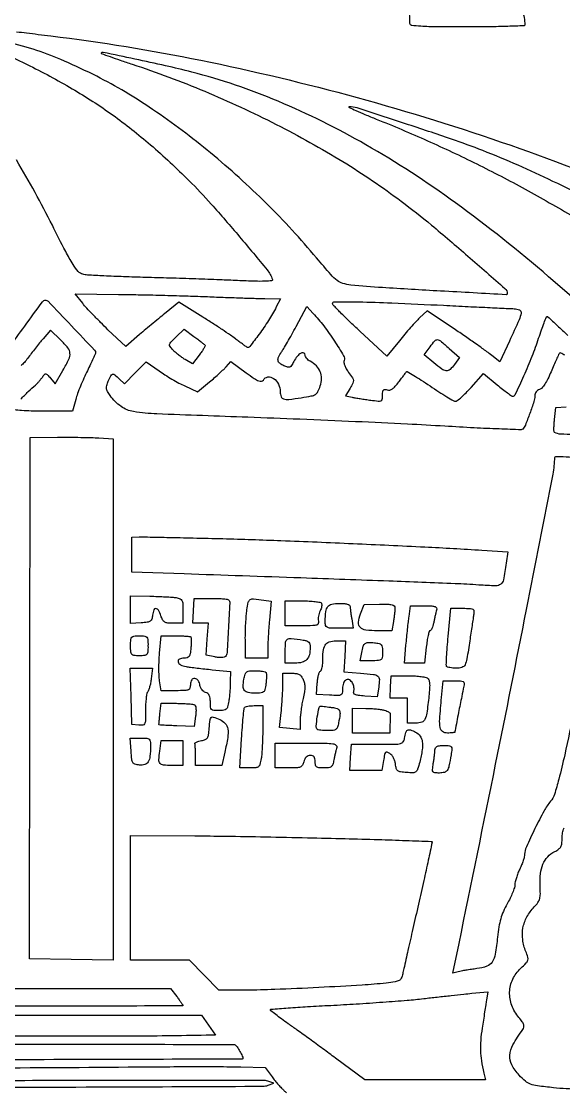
# Model space of a CAD drawing. Header units: millimetres. Extents: x 7 to 202, y 10 to 284.
# Drawn here: x 81.02 to 88.45, y 67.73 to 82.41 of the extents above; entities that cross this region are included whole.
import ezdxf

# ---------------------------------------------------------------- set-up
doc = ezdxf.new("R2010")
doc.units = ezdxf.units.MM
doc.layers.add('CUT', color=1, linetype='Continuous')
doc.layers.add('ENGRAVE', color=7, linetype='Continuous')

msp = doc.modelspace()

# ---------------------------------------------------------------- linework, layer by layer
at = {"layer": 'CUT'}
msp.add_circle((77.5, 76), 20, dxfattribs=at)
at = {"layer": 'ENGRAVE', "extrusion": (0, 0, -1)}
for points in [[(-32.411, 127.361, -0.000002), (-32.398, 124.768, -0.000205)], [(-77.201, 105.963, 0.000018), (-68.269, 105.993, 0.000035), (-59.395, 106.023, 0.092839)], [(-80.95, 82.265, -0.000025), (-81.086, 82.249, -0.000029), (-81.247, 82.229, -0.000024), (-81.418, 82.208, 0.019855), (-83.476, 81.874, 0.016784), (-85.622, 81.362, 0.016792), (-87.727, 80.707, 0.019937), (-89.664, 79.945, 0.011553)], [(-87.884, 82.556, 0.086172), (-87.919, 82.357, 0.403167), (-87.909, 82.346, 0.001098), (-87.688, 82.338, 0.00523), (-87.434, 82.332, 0.003138), (-87.132, 82.33, 0.002036), (-86.709, 82.332, 0.013099), (-86.495, 82.339, 0.017917), (-86.368, 82.352, 0.376003), (-86.345, 82.378, -0.027204), (-86.335, 82.561, -0.005799)], [(-88.592, 78.608), (-88.247, 78.905, -0.020115), (-86.97, 79.917, -0.027441), (-85.739, 80.716, -0.03025), (-84.537, 81.311, -0.037204), (-83.351, 81.711, -0.00661), (-82.993, 81.798, -0.004172), (-82.572, 81.89, -0.000599), (-82.138, 81.981, -0.252823), (-82.109, 81.972, -0.548752), (-82.111, 81.967, -0.000846), (-82.231, 81.923, -0.004333), (-82.37, 81.875, -0.002545), (-82.537, 81.819, 0.019696), (-83.53, 81.448, 0.018637), (-84.51, 80.994, 0.01911), (-85.426, 80.483, 0.024375), (-86.225, 79.94, 0.011799), (-86.639, 79.614, 0.006163), (-87.139, 79.188, 0.001426), (-87.648, 78.742, 0.215302), (-87.68, 78.673, 0.430347), (-87.665, 78.659, 0.000136), (-86.763, 78.708, 0.001881), (-85.966, 78.756, 0.010276), (-85.536, 78.791, 0.042332), (-85.422, 78.813, 0.098837), (-85.345, 78.852, 0.047495), (-85.26, 78.934, 0.004145), (-85.065, 79.163, -0.023536), (-84.376, 79.91, -0.022361), (-83.61, 80.603, -0.023121), (-82.816, 81.199, -0.031678), (-82.048, 81.654, -0.014091), (-81.605, 81.863, -0.024596), (-81.226, 82.009, -0.024489), (-80.833, 82.116, -0.013825)], [(-80.649, 82.024, 0.008571), (-81.093, 81.816, 0.0188), (-81.713, 81.483, 0.022963), (-82.266, 81.125, 0.022752), (-82.787, 80.714, 0.017878), (-83.314, 80.224, 0.01483), (-83.62, 79.9, 0.006492), (-84.007, 79.454, 0.003085), (-84.386, 78.999, 0.090688), (-84.459, 78.868, 0.477652), (-84.448, 78.849, 0.020548), (-84.359, 78.843, 0.016222), (-84.217, 78.843, 0.003824), (-83.98, 78.852, -0.00225), (-83.738, 78.862, -0.000901), (-83.406, 78.874, -0.000891), (-83.049, 78.886, -0.001125), (-82.718, 78.895, 0.002381), (-82.417, 78.905, 0.003354), (-82.148, 78.916, 0.00197), (-81.922, 78.928, 0.045872), (-81.858, 78.938, 0.157081), (-81.796, 78.976, 0.037622), (-81.725, 79.074, 0.019294), (-81.623, 79.251, 0.003032), (-81.44, 79.61, -0.016338), (-80.95, 80.506, -0.026826)], [(-89.328, 79.681, -0.014553), (-88.306, 80.213, -0.019204), (-87.344, 80.634, -0.010668), (-86.913, 80.792, -0.00367), (-86.284, 81.003, -0.001127), (-85.619, 81.219, -0.088519), (-85.51, 81.234, -0.786444), (-85.509, 81.228, -0.003805), (-85.604, 81.184, -0.006209), (-85.728, 81.131, -0.003292), (-85.883, 81.067, 0.009524), (-86.585, 80.77, 0.010157), (-87.261, 80.452, 0.01015), (-87.923, 80.107, 0.009481), (-88.586, 79.728, 0.009205)], [(-68.922, 66.005, 0.000023), (-72.955, 66.007, 0.000044), (-76.966, 66.009, 0.142368)], [(-80.841, 77.917, 0.006168), (-81.061, 78.228, 0.001831), (-81.305, 78.561, 0.238024), (-81.349, 78.583, 0.205118), (-81.381, 78.57, 0.000604), (-81.701, 78.233, 0.000636), (-82.02, 77.896, 0.191435), (-82.034, 77.862, 0.107659), (-82.031, 77.851, 0.001411), (-82, 77.783, 0.003989), (-81.963, 77.705, 0.002599), (-81.92, 77.616, -0.010843), (-81.873, 77.516, -0.008526), (-81.826, 77.406, -0.008636), (-81.786, 77.302, -0.020955), (-81.761, 77.223), (-81.717, 77.061), (-81.311, 77.061, 0.00689), (-81.149, 77.063, 0.013242), (-81.019, 77.07, 0.007448), (-80.917, 77.08, 0.38226)], [(-88.468, 77.828, -0.015182), (-88.413, 77.859, -0.347689), (-88.396, 77.856, -0.065971), (-88.384, 77.837, -0.003309), (-88.353, 77.771, -0.005269), (-88.318, 77.692, -0.003785), (-88.28, 77.603, 0.015887), (-88.236, 77.505, 0.029856), (-88.193, 77.43, 0.035778), (-88.154, 77.378, 0.149896), (-88.121, 77.358, -0.090347), (-88.095, 77.346, -0.079555), (-88.074, 77.326, -0.078017), (-88.061, 77.299, -0.081585), (-88.056, 77.271, 0.077209), (-88.044, 77.192, 0.009835), (-87.989, 77.031, 0.008628), (-87.928, 76.871, 0.101159), (-87.891, 76.815, 0.207947), (-87.869, 76.806, 0.000679), (-87.568, 76.817, 0.003556), (-87.226, 76.832, 0.0022), (-86.824, 76.855, -0.002749), (-86.309, 76.883, -0.001083), (-85.6, 76.917, -0.001072), (-84.833, 76.95, -0.00134), (-84.121, 76.977, 0.001031), (-82.875, 77.024, 0.029422), (-82.555, 77.055, 0.117), (-82.382, 77.126, 0.081701), (-82.232, 77.276, 0.027446), (-82.197, 77.332, 0.094508), (-82.183, 77.373, 0.09972), (-82.186, 77.414, 0.032541), (-82.206, 77.473, 0.019354), (-82.24, 77.548, 0.225789), (-82.265, 77.568, 0.226001), (-82.296, 77.56, 0.01939), (-82.358, 77.506), (-82.431, 77.438), (-82.578, 77.588), (-82.725, 77.738), (-82.904, 77.613, -0.012415), (-82.985, 77.559, -0.007987), (-83.081, 77.501, -0.008027), (-83.177, 77.447, -0.014924), (-83.257, 77.407), (-83.433, 77.325), (-83.597, 77.463, -0.005401), (-83.665, 77.521, -0.005218), (-83.732, 77.581, -0.005165), (-83.79, 77.635, -0.019003), (-83.825, 77.671), (-83.888, 77.741), (-84.097, 77.589, -0.007722), (-84.21, 77.509, -0.049564), (-84.272, 77.476, -0.136107), (-84.31, 77.471, -0.234025), (-84.335, 77.488, 0.237308), (-84.396, 77.53, 0.187481), (-84.475, 77.51, 0.127328), (-84.542, 77.431, 0.113355), (-84.566, 77.326, -0.088262), (-84.578, 77.26, -0.241982), (-84.611, 77.229, -0.095828), (-84.682, 77.223, -0.009112), (-84.855, 77.246, -0.010311), (-84.992, 77.27, -0.091575), (-85.049, 77.292, -0.139957), (-85.083, 77.33, -0.034935), (-85.115, 77.408, -0.076612), (-85.132, 77.51, -0.10101), (-85.114, 77.603, -0.099767), (-85.062, 77.682, -0.073104), (-84.976, 77.745, 0.050948), (-84.95, 77.763, 0.050488), (-84.928, 77.785, 0.055066), (-84.913, 77.809, 0.11398), (-84.908, 77.831, -0.30344), (-84.889, 77.859, -0.231853), (-84.851, 77.856, -0.091054), (-84.798, 77.812, -0.052893), (-84.752, 77.742, 0.023666), (-84.721, 77.687, 0.148523), (-84.696, 77.666, 0.175074), (-84.667, 77.665, 0.035859), (-84.617, 77.683, 0.058111), (-84.559, 77.718, 0.187988), (-84.536, 77.756, 0.157829), (-84.543, 77.804, 0.038186), (-84.584, 77.874, -0.019874), (-84.613, 77.919, -0.003332), (-84.665, 78.007, -0.003644), (-84.724, 78.113, -0.003226), (-84.784, 78.223), (-84.93, 78.497), (-85.017, 78.403, 0.025026), (-85.162, 78.232, 0.017133), (-85.309, 78.023, 0.0096), (-85.435, 77.822, 0.231057), (-85.441, 77.757, -0.1354), (-85.438, 77.728, -0.047987), (-85.45, 77.686, -0.041401), (-85.472, 77.64, -0.030603), (-85.504, 77.592, 0.014507), (-85.556, 77.519, 0.126335), (-85.569, 77.482, 0.140759), (-85.562, 77.445, 0.019483), (-85.524, 77.376), (-85.459, 77.271), (-85.552, 77.253, -0.006749), (-85.598, 77.244, -0.002425), (-85.664, 77.233, -0.002405), (-85.737, 77.222, -0.002849), (-85.806, 77.212, -0.008443), (-85.911, 77.2, -0.127257), (-85.947, 77.205, -0.255253), (-85.964, 77.227, -0.04186), (-85.969, 77.282, 0.027321), (-85.971, 77.329, 0.155968), (-85.981, 77.351, 0.228089), (-86, 77.359, 0.063328), (-86.033, 77.353, -0.129524), (-86.068, 77.351, -0.097845), (-86.104, 77.367, -0.062259), (-86.143, 77.402, -0.021067), (-86.192, 77.462, 0.00018), (-86.23, 77.512, 0.000258), (-86.263, 77.557, 0.000136), (-86.292, 77.595, 0.004042), (-86.299, 77.604, 0.380488), (-86.308, 77.606, 0.001946), (-86.397, 77.552, 0.006968), (-86.5, 77.487, 0.004202), (-86.62, 77.408, -0.005557), (-86.742, 77.327, -0.008135), (-86.851, 77.259, -0.00447), (-86.945, 77.205, -0.131136), (-86.971, 77.198, -0.173217), (-86.994, 77.206, -0.011266), (-87.05, 77.253, -0.015333), (-87.114, 77.315, -0.010775), (-87.183, 77.388), (-87.355, 77.578), (-87.543, 77.422, -0.005462), (-87.616, 77.362, -0.008197), (-87.682, 77.312, -0.004047), (-87.738, 77.271, -0.156556), (-87.753, 77.266, -0.291073), (-87.79, 77.29, -0.003977), (-87.908, 77.547, -0.011281), (-88.022, 77.816, -0.015843), (-88.11, 78.062, 0.005349), (-88.149, 78.176, 0.008695), (-88.184, 78.273, 0.003107), (-88.216, 78.354, 0.31923), (-88.226, 78.36, 0.176045), (-88.238, 78.355, 0.000574), (-88.366, 78.237, 0.003067), (-88.511, 78.101, 0.001905)], [(-81.008, 77.225, 0.012232), (-81.11, 77.33, 0.0157), (-81.21, 77.42, -0.025773), (-81.228, 77.438, -0.010113), (-81.253, 77.464, -0.009979), (-81.277, 77.494, -0.012263), (-81.3, 77.523, 0.019744), (-81.333, 77.565, 0.239057), (-81.351, 77.573, 0.187794), (-81.371, 77.563, 0.011828), (-81.415, 77.514), (-81.481, 77.436), (-81.586, 77.621, -0.018111), (-81.667, 77.775, -0.132663), (-81.682, 77.856, -0.15391), (-81.653, 77.929, -0.02694), (-81.553, 78.038), (-81.414, 78.173), (-81.312, 78.053, -0.005868), (-81.266, 77.997, -0.003061), (-81.209, 77.925, -0.003044), (-81.151, 77.852, -0.004648), (-81.102, 77.787, 0.02262), (-81.057, 77.731, 0.035502), (-81.012, 77.687, 0.039952)], [(-89.281, 76.276, 0.000076), (-89.044, 75.113, 0.000719)], [(-88.763, 76.733, 0.004328), (-88.413, 76.746, 0.124446), (-88.328, 76.771, 0.250953), (-88.321, 76.783, 0.01202), (-88.32, 76.828, 0.017267), (-88.322, 76.883, 0.011332), (-88.328, 76.947), (-88.347, 77.112), (-88.489, 77.122, -0.025855)], [(-88.6, 72.972, 0.001787), (-88.467, 72.349, 0.009652), (-88.386, 72.013, 0.015051), (-88.326, 71.806, 0.095769), (-88.273, 71.711, -0.049672), (-88.184, 71.58, -0.010715), (-88.058, 71.336, -0.007931), (-87.941, 71.085, -0.1017), (-87.918, 70.985, 0.059485), (-87.913, 70.95, 0.016258), (-87.898, 70.898, 0.0162), (-87.876, 70.839, 0.016225), (-87.851, 70.782, -0.018943), (-87.825, 70.724, -0.017537), (-87.804, 70.662, -0.017841), (-87.788, 70.606, -0.05449), (-87.783, 70.567, 0.075302), (-87.777, 70.526, 0.016772), (-87.752, 70.458, 0.017051), (-87.718, 70.381, 0.015728), (-87.678, 70.304, -0.0254), (-87.626, 70.201, -0.03245), (-87.59, 70.101, -0.029423), (-87.564, 69.989, -0.016088), (-87.546, 69.85, 0.015121), (-87.515, 69.614, 0.104928), (-87.473, 69.507, 0.164493), (-87.399, 69.449, 0.052503), (-87.262, 69.416, -0.00405), (-87.187, 69.405, -0.004025), (-87.113, 69.394, -0.003947), (-87.048, 69.383, -0.015678), (-87.008, 69.374), (-86.935, 69.356), (-87.018, 69.761, -0.000868), (-87.52, 72.219, -0.001344), (-87.944, 74.342, -0.000356), (-88.308, 76.199, -0.048256), (-88.33, 76.426, 0.414044), (-88.344, 76.44, 0.010615), (-88.446, 76.438, 0.010285), (-88.609, 76.428, 0.001745)], [(-88.665, 67.762, 0.023672), (-88.313, 67.783, 0.006269), (-88.093, 67.809, 0.05567), (-87.998, 67.832, 0.089111), (-87.929, 67.873, 0.027532), (-87.842, 67.956, 0.063937), (-87.74, 68.098, 0.144584), (-87.713, 68.226, 0.109551), (-87.757, 68.372, 0.028422), (-87.891, 68.58, -0.093258), (-87.907, 68.614, -0.139439), (-87.906, 68.646, -0.082402), (-87.886, 68.685, -0.018008), (-87.84, 68.745, 0.085496), (-87.741, 68.913, 0.099013), (-87.712, 69.096, 0.102116), (-87.755, 69.272, 0.096678), (-87.864, 69.421, -0.013087), (-87.94, 69.494, -0.120297), (-87.963, 69.532, -0.150459), (-87.963, 69.574, -0.024048), (-87.935, 69.651, 0.066406), (-87.891, 69.814, 0.079185), (-87.895, 69.974, 0.078923), (-87.949, 70.125, 0.065425), (-88.05, 70.262, -0.036699), (-88.1, 70.323, -0.087558), (-88.124, 70.376, -0.066331), (-88.133, 70.442, -0.014611), (-88.13, 70.558, 0.042433), (-88.135, 70.72, 0.073982), (-88.169, 70.85, 0.087128), (-88.234, 70.949, 0.084811), (-88.33, 71.022, -0.039612), (-88.384, 71.055, -0.108131), (-88.414, 71.089, -0.097663), (-88.428, 71.134, -0.028736), (-88.432, 71.207, 0.048003), (-88.439, 71.277, 0.043903), (-88.459, 71.347, 0.037516)], [(-80.073, 67.788, -0.000676), (-82.327, 67.795, -0.000055), (-84.329, 67.804, -0.087642), (-84.398, 67.817), (-84.479, 67.847), (-84.396, 67.873, -0.076809), (-84.327, 67.884, -0.000113), (-83.039, 67.884, -0.000928), (-81.594, 67.882, -0.000572), (-79.894, 67.874, 0.000776)], [(-80.462, 68.056, -0.001837), (-82.615, 68.069, 0.00109), (-83.053, 68.072, 0.001211), (-83.474, 68.073, 0.001118), (-83.834, 68.072, 0.00633), (-84.026, 68.069), (-84.359, 68.059), (-84.454, 67.932, -0.010688), (-84.495, 67.879, -0.00912), (-84.541, 67.825, -0.009223), (-84.584, 67.778, -0.025647), (-84.617, 67.746, 0.051954), (-84.65, 67.712, 0.49149)]]:
    msp.add_lwpolyline(points, format="xyb", dxfattribs=at)
for points in [[(-83.539, 78.633, -0.000663), (-83.784, 78.623, -0.000697), (-84.025, 78.615, -0.000667), (-84.233, 78.608, -0.00313), (-84.353, 78.605), (-84.568, 78.601), (-84.511, 78.49, 0.021396), (-84.405, 78.305, 0.017186), (-84.276, 78.116, 0.00853), (-84.148, 77.948, 0.373144), (-84.108, 77.94, 0.022709), (-84.086, 77.954, 0.003723), (-84.046, 77.983, 0.00409), (-83.999, 78.018, 0.003598), (-83.95, 78.055, -0.014842), (-83.883, 78.103, -0.003541), (-83.769, 78.18, -0.003637), (-83.637, 78.267, -0.003589), (-83.503, 78.352), (-83.176, 78.555), (-83.001, 78.415, -0.003846), (-82.92, 78.35, -0.00207), (-82.822, 78.268, -0.002061), (-82.722, 78.184, -0.003238), (-82.637, 78.111), (-82.449, 77.946), (-82.203, 78.179, 0.005926), (-82.102, 78.278, 0.005474), (-82, 78.381, 0.005471), (-81.911, 78.476, 0.018128), (-81.856, 78.541), (-81.754, 78.669), (-82.347, 78.663, 0.002368), (-82.618, 78.659, 0.001379), (-82.942, 78.652, 0.001378), (-83.267, 78.642, 0.00233)], [(-86.807, 78.513, -0.000288), (-87.143, 78.496, -0.000397), (-87.445, 78.482, -0.000248), (-87.698, 78.47, -0.004919), (-87.776, 78.467, 0.109435), (-87.847, 78.449, 0.324957), (-87.869, 78.407, 0.067539), (-87.842, 78.316, 0.003177), (-87.709, 78.023), (-87.577, 77.736), (-87.466, 77.826, -0.014054), (-87.4, 77.876, -0.002465), (-87.274, 77.967, -0.002672), (-87.124, 78.071, -0.002397), (-86.968, 78.178), (-86.581, 78.439), (-86.477, 78.34, -0.01571), (-86.426, 78.288, -0.005153), (-86.353, 78.208, -0.005127), (-86.274, 78.117, -0.005776), (-86.2, 78.028), (-86.027, 77.815), (-85.656, 78.16, 0.004109), (-85.513, 78.295, 0.006441), (-85.393, 78.413, 0.002239), (-85.292, 78.516, 0.195133), (-85.284, 78.536, 0.414769), (-85.311, 78.562, 0.003264), (-85.64, 78.56, 0.006957), (-86.096, 78.546, 0.001951)], [(-83.381, 78.086, 0.001946), (-83.434, 78.047, 0.002639), (-83.48, 78.011, 0.001763), (-83.519, 77.98, 0.029378), (-83.532, 77.97, 0.309761), (-83.534, 77.957, 0.020217), (-83.517, 77.922, 0.023714), (-83.491, 77.879, 0.01494), (-83.456, 77.831), (-83.364, 77.71), (-83.261, 77.77, 0.018743), (-83.217, 77.798, 0.012957), (-83.17, 77.834, 0.013085), (-83.125, 77.87, 0.025994), (-83.093, 77.901, 0.033207), (-83.054, 77.948, 0.220684), (-83.049, 77.976, 0.130452), (-83.066, 78.008, 0.009285), (-83.137, 78.079), (-83.249, 78.186)], [(-86.882, 77.923), (-87.025, 77.796), (-86.956, 77.702, 0.049246), (-86.894, 77.634, 0.205552), (-86.843, 77.616, 0.139476), (-86.781, 77.638, 0.019207), (-86.673, 77.722), (-86.539, 77.836), (-86.62, 77.944, 0.019419), (-86.686, 78.027, 0.238556), (-86.722, 78.042, 0.155007), (-86.764, 78.024, 0.007281)], [(-82.077, 76.694), (-82.273, 76.681), (-82.273, 73.106), (-82.273, 69.531), (-81.7, 69.541), (-81.127, 69.55), (-81.132, 73.126), (-81.138, 76.701), (-81.509, 76.704, 0.003338), (-81.665, 76.704, 0.002934), (-81.829, 76.702, 0.002949), (-81.976, 76.699, 0.00886)], [(-83.779, 75.313, 0.002815), (-84.576, 75.287, 0.001489), (-85.565, 75.246, 0.001489), (-86.549, 75.2, 0.002928), (-87.332, 75.156), (-87.686, 75.134), (-87.663, 74.977, 0.009277), (-87.626, 74.748, 0.180594), (-87.59, 74.688, 0.178824), (-87.523, 74.666, 0.00906), (-87.29, 74.677, -0.00713), (-86.963, 74.695, -0.000514), (-86.056, 74.73, -0.000615), (-84.85, 74.774, -0.000268), (-83.249, 74.829), (-82.53, 74.854), (-82.53, 75.093), (-82.53, 75.333), (-82.633, 75.337, 0.01443), (-82.706, 75.337, 0.000437), (-83.012, 75.331, 0.000865), (-83.372, 75.323, 0.000597)], [(-83.137, 74.504, 0.052242), (-83.191, 74.49, 0.186334), (-83.217, 74.467, 0.10709), (-83.229, 74.424, 0.012014), (-83.231, 74.321), (-83.231, 74.152), (-83.098, 74.152, 0.02433), (-83.022, 74.156, 0.112406), (-82.981, 74.17, 0.133412), (-82.953, 74.199, 0.039973), (-82.929, 74.255, -0.04061), (-82.895, 74.331, -0.254851), (-82.86, 74.354, -0.339935), (-82.831, 74.335, -0.055149), (-82.815, 74.263, 0.051861), (-82.803, 74.211, 0.16625), (-82.782, 74.183, 0.112209), (-82.742, 74.168, 0.017705), (-82.658, 74.159), (-82.513, 74.148), (-82.513, 74.338), (-82.513, 74.529), (-82.778, 74.524, 0.004208), (-82.886, 74.521, 0.004432), (-82.993, 74.516, 0.004246), (-83.085, 74.51, 0.019869)], [(-83.855, 74.475, 0.21042), (-83.873, 74.43, 0.002268), (-83.856, 74.088, 0.002629), (-83.836, 73.75, 0.170754), (-83.813, 73.697, 0.167121), (-83.796, 73.687, 0.032566), (-83.76, 73.683, 0.031338), (-83.716, 73.684, 0.024527), (-83.668, 73.691), (-83.548, 73.713), (-83.565, 73.933), (-83.583, 74.152), (-83.475, 74.152), (-83.366, 74.152), (-83.376, 74.323), (-83.385, 74.494), (-83.611, 74.494, 0.007878), (-83.698, 74.493, 0.01157), (-83.775, 74.489, 0.007049), (-83.839, 74.483, 0.171674)], [(-84.34, 74.469), (-84.439, 74.455), (-84.417, 74.196, -0.003728), (-84.408, 74.087, -0.003359), (-84.401, 73.974, -0.003366), (-84.396, 73.873, -0.01063), (-84.395, 73.805), (-84.395, 73.673), (-84.241, 73.673), (-84.087, 73.673), (-84.087, 73.925, 0.007364), (-84.088, 74.033, 0.005873), (-84.093, 74.15, 0.005941), (-84.1, 74.257, 0.014879), (-84.109, 74.336, 0.020897), (-84.128, 74.442, 0.209553), (-84.154, 74.477, 0.158604), (-84.201, 74.487, 0.010828)], [(-85.13, 74.427, 0.134746), (-85.135, 74.409, 0.04686), (-85.133, 74.382, 0.04244), (-85.125, 74.351, 0.038082), (-85.112, 74.321, -0.047552), (-85.098, 74.288, -0.035893), (-85.089, 74.25, -0.036748), (-85.086, 74.213, -0.066767), (-85.09, 74.183, 0.153744), (-85.088, 74.148, 0.236396), (-85.067, 74.128, 0.066208), (-85.012, 74.12, 0.005848), (-84.871, 74.118), (-84.634, 74.118), (-84.634, 74.289), (-84.634, 74.46), (-84.872, 74.46, 0.013161), (-84.964, 74.458, 0.019106), (-85.046, 74.45, 0.015047), (-85.111, 74.44, 0.210004)], [(-85.524, 74.383, -0.024483), (-85.526, 74.359, -0.004697), (-85.531, 74.315, -0.004994), (-85.538, 74.264, -0.004582), (-85.546, 74.212), (-85.567, 74.084), (-85.374, 74.084, 0.007852), (-85.251, 74.086, 0.106364), (-85.208, 74.097, 0.230727), (-85.188, 74.122, 0.053416), (-85.182, 74.178, 0.026864), (-85.19, 74.312, 0.137241), (-85.218, 74.381, 0.177834), (-85.273, 74.415, 0.052265), (-85.374, 74.426, 0.019972), (-85.439, 74.423, 0.049354), (-85.485, 74.415, 0.078566), (-85.514, 74.402, 0.247697)], [(-86.139, 74.362, 0.02176), (-86.138, 74.332, 0.005743), (-86.133, 74.285, 0.005818), (-86.126, 74.231, 0.005946), (-86.118, 74.178), (-86.097, 74.05), (-85.9, 74.05, 0.030895), (-85.74, 74.06, 0.165695), (-85.662, 74.097, 0.23017), (-85.638, 74.166, 0.0625), (-85.666, 74.281), (-85.715, 74.409), (-85.927, 74.413, 0.008977), (-86.041, 74.414, 0.055646), (-86.099, 74.406, 0.142276), (-86.128, 74.39, 0.196133)], [(-86.709, 74.332, -0.009113), (-86.701, 74.301, -0.003134), (-86.691, 74.257, -0.003113), (-86.68, 74.208, -0.003601), (-86.67, 74.161, 0.022337), (-86.659, 74.118, 0.033462), (-86.646, 74.082, 0.035536), (-86.632, 74.056, 0.257198), (-86.62, 74.05, -0.334724), (-86.608, 74.041, -0.012993), (-86.594, 73.984, -0.018565), (-86.58, 73.912, -0.011471), (-86.569, 73.827), (-86.545, 73.605), (-86.406, 73.605), (-86.268, 73.605), (-86.29, 73.853, 0.002298), (-86.301, 73.959, 0.001909), (-86.312, 74.071, 0.001927), (-86.324, 74.174, 0.005214), (-86.333, 74.246), (-86.353, 74.392), (-86.54, 74.392, 0.008793), (-86.645, 74.39, 0.076133), (-86.69, 74.381, 0.232191), (-86.709, 74.363, 0.149484)], [(-87.218, 74.263, -0.002183), (-87.21, 74.211, -0.000479), (-87.196, 74.122, -0.000499), (-87.18, 74.018, -0.000479), (-87.165, 73.913, 0.004546), (-87.126, 73.664, 0.074311), (-87.1, 73.583, 0.20802), (-87.058, 73.548, 0.072485), (-86.978, 73.536, 0.020693), (-86.933, 73.538, 0.027993), (-86.892, 73.544, 0.027604), (-86.86, 73.552, 0.188552), (-86.848, 73.562, 0.141115), (-86.843, 73.582, 0.00264), (-86.848, 73.693, 0.006239), (-86.856, 73.823, 0.004106), (-86.869, 73.973), (-86.904, 74.358), (-87.069, 74.358, 0.008932), (-87.174, 74.356, 0.132592), (-87.209, 74.345, 0.257372), (-87.222, 74.32, 0.040226)], [(-82.752, 73.844, 0.01583), (-82.75, 73.758, 0.165362), (-82.736, 73.726, 0.192545), (-82.707, 73.711, 0.022778), (-82.633, 73.707, 0.022778), (-82.558, 73.711, 0.192545), (-82.529, 73.726, 0.165362), (-82.516, 73.758, 0.01583), (-82.513, 73.844, 0.01583), (-82.516, 73.931, 0.165362), (-82.529, 73.963, 0.192545), (-82.558, 73.978, 0.022778), (-82.633, 73.981, 0.022778), (-82.707, 73.978, 0.192545), (-82.736, 73.963, 0.165362), (-82.75, 73.931, 0.01583)], [(-83.338, 73.966, 0.1831), (-83.343, 73.954, 0.011832), (-83.345, 73.914, 0.016017), (-83.344, 73.866, 0.011178), (-83.34, 73.812, 0.018323), (-83.33, 73.735, 0.108725), (-83.315, 73.698, 0.17623), (-83.289, 73.679, 0.067975), (-83.245, 73.673, -0.106225), (-83.182, 73.66, -0.364393), (-83.165, 73.624, -0.219697), (-83.198, 73.584, -0.070778), (-83.274, 73.559, -0.010786), (-83.333, 73.55, -0.003025), (-83.426, 73.538, -0.003049), (-83.53, 73.527, -0.003206), (-83.633, 73.516), (-83.882, 73.493), (-83.881, 73.352, 0.011886), (-83.879, 73.289, 0.007442), (-83.875, 73.215, 0.007468), (-83.868, 73.142, 0.013491), (-83.86, 73.083, 0.022189), (-83.844, 73.008, 0.14187), (-83.824, 72.974, 0.159715), (-83.791, 72.959, 0.030263), (-83.723, 72.955, 0.023819), (-83.654, 72.958, 0.17481), (-83.625, 72.972, 0.174), (-83.611, 73.001, 0.023553), (-83.608, 73.07, -0.030454), (-83.604, 73.126, -0.084281), (-83.593, 73.164, -0.117844), (-83.573, 73.189, -0.09723), (-83.542, 73.203, 0.09785), (-83.516, 73.216, 0.064505), (-83.493, 73.239, 0.061589), (-83.475, 73.269, 0.070114), (-83.465, 73.301, -0.112147), (-83.44, 73.367, -0.220021), (-83.393, 73.395, -0.287298), (-83.351, 73.375, -0.143059), (-83.334, 73.316, 0.066288), (-83.327, 73.265, 0.227038), (-83.306, 73.241, 0.096026), (-83.26, 73.23, 0.007522), (-83.133, 73.228), (-82.932, 73.228), (-82.91, 73.365, 0.029374), (-82.904, 73.433, 0.010635), (-82.902, 73.531, 0.010504), (-82.904, 73.639, 0.012306), (-82.911, 73.741), (-82.933, 73.981), (-83.128, 73.981, 0.007342), (-83.204, 73.98, 0.010875), (-83.27, 73.977, 0.006293), (-83.325, 73.972, 0.173551)], [(-84.882, 73.922, 0.042369), (-84.929, 73.911, 0.124373), (-84.957, 73.894, 0.135506), (-84.972, 73.866, 0.054399), (-84.976, 73.823, 0.057913), (-84.965, 73.722, 0.132566), (-84.929, 73.655, 0.138416), (-84.865, 73.617, 0.065605), (-84.77, 73.605), (-84.634, 73.605), (-84.634, 73.776, 0.022554), (-84.64, 73.894, 0.241255), (-84.664, 73.933, 0.16299), (-84.717, 73.944, 0.009435)], [(-85.45, 73.699), (-85.438, 73.485), (-85.667, 73.468, 0.0094), (-85.845, 73.451, 0.137065), (-85.903, 73.428, 0.238251), (-85.925, 73.382, 0.034073), (-85.916, 73.276), (-85.894, 73.143), (-85.724, 73.155, 0.012317), (-85.638, 73.163, 0.06803), (-85.593, 73.175, 0.183101), (-85.574, 73.193, 0.208309), (-85.573, 73.217, -0.08223), (-85.578, 73.241, -0.042636), (-85.576, 73.272, -0.040889), (-85.569, 73.304, -0.048969), (-85.558, 73.332, -0.139476), (-85.517, 73.375, -0.263037), (-85.471, 73.375, -0.184598), (-85.434, 73.332, -0.084413), (-85.421, 73.257, 0.038768), (-85.417, 73.195, 0.241601), (-85.398, 73.171, 0.12397), (-85.359, 73.162, 0.007971), (-85.242, 73.167), (-85.063, 73.177), (-85.074, 73.331, 0.018391), (-85.081, 73.391, 0.026364), (-85.091, 73.443, 0.024762), (-85.103, 73.484, 0.221524), (-85.116, 73.496, -0.190685), (-85.128, 73.507, -0.045747), (-85.138, 73.533, -0.040548), (-85.145, 73.566, -0.030628), (-85.148, 73.603, 0.022218), (-85.155, 73.766, 0.109048), (-85.182, 73.853, 0.178887), (-85.236, 73.897, 0.085055), (-85.326, 73.913), (-85.462, 73.913)], [(-85.858, 73.886, 0.029182), (-85.922, 73.875, 0.161503), (-85.951, 73.858, 0.153466), (-85.965, 73.825, 0.025602), (-85.969, 73.757, 0.025097), (-85.965, 73.683, 0.206755), (-85.949, 73.654, 0.152724), (-85.914, 73.641, 0.012173), (-85.816, 73.639), (-85.663, 73.639), (-85.683, 73.75, 0.023763), (-85.704, 73.839, 0.158964), (-85.729, 73.876, 0.165744), (-85.771, 73.89, 0.026402)], [(-82.796, 73.391, 0.016), (-82.787, 73.333, 0.018884), (-82.774, 73.279, 0.01805), (-82.761, 73.234, 0.10223), (-82.748, 73.213, -0.142904), (-82.736, 73.189, -0.014236), (-82.727, 73.126, -0.017002), (-82.72, 73.048, -0.012712), (-82.718, 72.963, 0.005587), (-82.717, 72.818, 0.101416), (-82.706, 72.774, 0.265948), (-82.681, 72.755, 0.054805), (-82.624, 72.756), (-82.53, 72.766), (-82.519, 73.151), (-82.508, 73.536), (-82.661, 73.536), (-82.814, 73.536)], [(-84.371, 73.476, 0.117017), (-84.376, 73.46, 0.013836), (-84.376, 73.421, 0.015936), (-84.374, 73.374, 0.012437), (-84.369, 73.322, 0.021752), (-84.356, 73.244, 0.161923), (-84.337, 73.212, 0.159613), (-84.302, 73.198, 0.020975), (-84.222, 73.194, 0.041183), (-84.124, 73.202, 0.183468), (-84.075, 73.231, 0.179313), (-84.057, 73.285, 0.039044), (-84.068, 73.385, 0.028101), (-84.085, 73.454, 0.1576), (-84.107, 73.485, 0.141641), (-84.143, 73.499, 0.021229), (-84.223, 73.502, 0.017945), (-84.275, 73.5, 0.025083), (-84.322, 73.495, 0.023282), (-84.358, 73.486, 0.201541)], [(-84.88, 73.382, 0.055965), (-84.897, 73.331, 0.051728), (-84.902, 73.277, 0.039632), (-84.897, 73.211, 0.016396), (-84.88, 73.123, -0.01348), (-84.864, 73.047, -0.010098), (-84.851, 72.963, -0.010226), (-84.842, 72.884, -0.022915), (-84.84, 72.823), (-84.84, 72.696), (-84.698, 72.71), (-84.557, 72.723), (-84.579, 72.929, -0.006852), (-84.587, 73.021, -0.004724), (-84.594, 73.124, -0.004763), (-84.599, 73.224, -0.009698), (-84.6, 73.302), (-84.6, 73.468), (-84.721, 73.468, 0.032442), (-84.783, 73.464, 0.091426), (-84.825, 73.45, 0.107342), (-84.855, 73.425, 0.055338)], [(-86.581, 73.403, 0.155584), (-86.603, 73.376, 0.073629), (-86.614, 73.333, 0.040994), (-86.614, 73.265, 0.010274), (-86.605, 73.155, 0.006174), (-86.576, 72.92, 0.07794), (-86.55, 72.835, 0.20251), (-86.507, 72.797, 0.0816), (-86.427, 72.784), (-86.311, 72.784), (-86.311, 72.955), (-86.311, 73.126), (-86.192, 73.126), (-86.073, 73.126), (-86.08, 73.28), (-86.086, 73.434), (-86.31, 73.433, 0.012339), (-86.399, 73.431, 0.015231), (-86.482, 73.424, 0.013642), (-86.55, 73.414, 0.099659)], [(-87.083, 73.288, -0.0036), (-87.055, 73.15, -0.000919), (-87.011, 72.927, -0.000146), (-86.963, 72.68, -0.047772), (-86.961, 72.66, 0.359163), (-86.957, 72.655, 0.015318), (-86.931, 72.651, 0.020269), (-86.898, 72.648, 0.012302), (-86.858, 72.647, 0.156128), (-86.792, 72.668, 0.199578), (-86.759, 72.722, 0.0592), (-86.753, 72.839, 0.005241), (-86.778, 73.134), (-86.8, 73.365), (-86.95, 73.365, 0.011096), (-87.039, 73.363, 0.120418), (-87.073, 73.353, 0.256711), (-87.087, 73.331, 0.062962)], [(-83.388, 73.037, 0.220206), (-83.401, 73.022, 0.050416), (-83.409, 72.987, 0.039647), (-83.41, 72.939, 0.021198), (-83.405, 72.879), (-83.385, 72.737), (-83.146, 72.746, 0.002256), (-83.054, 72.75, 0.003681), (-82.976, 72.754, 0.000635), (-82.907, 72.758, 0.256567), (-82.903, 72.761, 0.145544), (-82.902, 72.765, 0.001047), (-82.906, 72.807, 0.003871), (-82.91, 72.856, 0.002456), (-82.915, 72.912), (-82.931, 73.057), (-83.141, 73.055, 0.006438), (-83.224, 73.052, 0.008402), (-83.3, 73.048, 0.006492), (-83.363, 73.043, 0.074094)], [(-84.326, 72.724, 0.006231), (-84.324, 72.6, 0.006061), (-84.319, 72.475, 0.005994), (-84.313, 72.365, 0.022356), (-84.304, 72.296, 0.02267), (-84.288, 72.218, 0.159665), (-84.267, 72.186, 0.151949), (-84.231, 72.171, 0.019958), (-84.147, 72.168), (-84.01, 72.168), (-84.035, 72.57, 0.003214), (-84.046, 72.726, 0.004862), (-84.057, 72.861, 0.001995), (-84.069, 72.977, 0.110698), (-84.075, 72.997, 0.184726), (-84.088, 73.007, 0.026713), (-84.121, 73.016, 0.027308), (-84.162, 73.021, 0.020274), (-84.209, 73.023), (-84.326, 73.023)], [(-85.276, 72.998, 0.049949), (-85.347, 72.982, 0.214286), (-85.378, 72.954, 0.134696), (-85.385, 72.902, 0.016291), (-85.366, 72.788, 0.034764), (-85.349, 72.727, 0.153596), (-85.327, 72.698, 0.133257), (-85.291, 72.684, 0.023723), (-85.217, 72.681, 0.010766), (-85.168, 72.682, 0.015092), (-85.123, 72.685, 0.01133), (-85.087, 72.69, 0.160521), (-85.076, 72.696, 0.220047), (-85.059, 72.741, 0.017894), (-85.074, 72.871, 0.015994), (-85.098, 72.999, 0.3915), (-85.125, 73.018, -0.002271), (-85.147, 73.015, -0.000477), (-85.186, 73.01, -0.0005), (-85.23, 73.004, -0.000474)], [(-85.996, 72.96, 0.028956), (-86.027, 72.949, 0.041618), (-86.052, 72.937, 0.048431), (-86.069, 72.923, 0.228626), (-86.073, 72.912, -0.014598), (-86.073, 72.896, -0.001564), (-86.072, 72.859, -0.001924), (-86.072, 72.814, -0.001547), (-86.071, 72.766), (-86.071, 72.647), (-85.815, 72.647), (-85.558, 72.647), (-85.558, 72.818), (-85.558, 72.989), (-85.738, 72.985, 0.010212), (-85.812, 72.983, 0.009766), (-85.888, 72.977, 0.009748), (-85.954, 72.969, 0.034175)], [(-83.736, 72.834, 0.113081), (-83.81, 72.78, 0.143461), (-83.846, 72.704, 0.078417), (-83.845, 72.585, 0.016909), (-83.805, 72.383), (-83.763, 72.202), (-83.583, 72.202), (-83.402, 72.202), (-83.402, 72.339, -0.004451), (-83.402, 72.393, -0.005718), (-83.401, 72.443, -0.004453), (-83.398, 72.485, -0.048479), (-83.396, 72.501, 0.299948), (-83.4, 72.512, 0.052494), (-83.419, 72.524, 0.041977), (-83.449, 72.536, 0.025732), (-83.485, 72.544, -0.051639), (-83.538, 72.559, -0.155063), (-83.567, 72.583, -0.106873), (-83.582, 72.625, -0.018114), (-83.592, 72.71, 0.008105), (-83.603, 72.832, 0.191129), (-83.618, 72.862, 0.267035), (-83.648, 72.867, 0.015889)], [(-86.422, 72.66, 0.117019), (-86.484, 72.606, 0.121497), (-86.514, 72.53, 0.074152), (-86.513, 72.419, 0.021167), (-86.478, 72.25, 0.014399), (-86.45, 72.151, 0.149249), (-86.426, 72.116, 0.168643), (-86.388, 72.103, 0.019651), (-86.298, 72.106, 0.018437), (-86.215, 72.115, 0.125875), (-86.177, 72.131, 0.16819), (-86.157, 72.161, 0.03979), (-86.147, 72.22, -0.052349), (-86.138, 72.263, -0.044472), (-86.12, 72.306, -0.046534), (-86.096, 72.342, -0.085696), (-86.07, 72.366, -0.053584), (-86.032, 72.384, -0.300708), (-86.011, 72.379, -0.13707), (-85.997, 72.352, -0.01076), (-85.982, 72.27), (-85.96, 72.133), (-85.74, 72.133), (-85.52, 72.133), (-85.531, 72.313), (-85.541, 72.493), (-85.9, 72.493, -0.003177), (-86.138, 72.494, -0.053567), (-86.215, 72.504, -0.189042), (-86.252, 72.529, -0.116421), (-86.271, 72.578, 0.037169), (-86.287, 72.654, 0.200746), (-86.313, 72.686, 0.208629), (-86.353, 72.69, 0.040302)], [(-82.786, 72.467, 0.022661), (-82.779, 72.328, 0.107754), (-82.755, 72.253, 0.188295), (-82.71, 72.216, 0.100126), (-82.637, 72.209, 0.041589), (-82.573, 72.22, 0.19111), (-82.543, 72.242, 0.113447), (-82.529, 72.286, 0.010703), (-82.52, 72.399), (-82.509, 72.578), (-82.648, 72.578, 0.015191), (-82.734, 72.576, 0.155449), (-82.767, 72.563, 0.199329), (-82.783, 72.535, 0.027601)], [(-83.231, 72.373), (-83.231, 72.202), (-83.079, 72.202, 0.023822), (-82.964, 72.207, 0.19691), (-82.919, 72.231, 0.188423), (-82.902, 72.281, 0.021556), (-82.913, 72.4), (-82.932, 72.544), (-83.082, 72.544), (-83.231, 72.544)], [(-85.341, 72.45, -0.009113), (-85.333, 72.419, -0.003134), (-85.322, 72.375, -0.003113), (-85.311, 72.326, -0.003601), (-85.301, 72.279, 0.031329), (-85.285, 72.216, 0.144397), (-85.263, 72.186, 0.140271), (-85.229, 72.172, 0.028967), (-85.162, 72.168, 0.022531), (-85.097, 72.171, 0.136092), (-85.065, 72.182, 0.186857), (-85.05, 72.207, 0.050227), (-85.045, 72.253, -0.044938), (-85.041, 72.294, -0.123229), (-85.03, 72.319, -0.14899), (-85.009, 72.334, -0.077433), (-84.977, 72.339, -0.093626), (-84.947, 72.333, -0.098003), (-84.921, 72.317, -0.085775), (-84.901, 72.29, -0.054667), (-84.888, 72.253, 0.069191), (-84.869, 72.206, 0.165205), (-84.841, 72.181, 0.087369), (-84.791, 72.17, 0.01127), (-84.682, 72.168), (-84.497, 72.168), (-84.497, 72.339), (-84.497, 72.51), (-84.927, 72.51, 0.0029), (-85.186, 72.508, 0.033094), (-85.287, 72.5, 0.131904), (-85.33, 72.482, 0.302974)], [(-86.908, 72.347, 0.009155), (-86.88, 72.195, 0.092047), (-86.855, 72.135, 0.188504), (-86.818, 72.108, 0.063743), (-86.749, 72.099, 0.024559), (-86.684, 72.102, 0.227576), (-86.661, 72.117, 0.17358), (-86.654, 72.146, 0.013465), (-86.665, 72.228, -0.006371), (-86.674, 72.281, -0.006031), (-86.68, 72.336, -0.006003), (-86.685, 72.384, -0.020978), (-86.687, 72.416, 0.120224), (-86.694, 72.444, 0.158461), (-86.713, 72.463, 0.091341), (-86.749, 72.473, 0.02324), (-86.809, 72.476, 0.016797), (-86.887, 72.473, 0.213987), (-86.912, 72.46, 0.195532), (-86.92, 72.431, 0.013782)], [(-85.456, 71.199, 0.000655), (-85.909, 71.187, 0.001079), (-86.292, 71.174, 0.000074), (-86.637, 71.162, 0.173186), (-86.646, 71.159, 0.271664), (-86.649, 71.15, 0.000186), (-86.596, 70.903, 0.002012), (-86.535, 70.626, 0.001219), (-86.461, 70.299, -0.000136), (-86.385, 69.965, -0.000191), (-86.317, 69.667, -0.000111), (-86.261, 69.416, -0.002604), (-86.245, 69.345, 0.054807), (-86.225, 69.285, 0.159065), (-86.196, 69.254, 0.088526), (-86.143, 69.236, 0.010329), (-86.019, 69.219, 0.013372), (-85.688, 69.19, 0.002621), (-85.093, 69.157, 0.002837), (-84.491, 69.13, 0.009703), (-84.099, 69.122), (-83.725, 69.122), (-83.522, 69.328), (-83.319, 69.533), (-82.916, 69.533), (-82.513, 69.533), (-82.513, 70.388), (-82.513, 71.244), (-83.394, 71.238, 0.001998), (-83.815, 71.233, 0.000921), (-84.363, 71.224, 0.000912), (-84.939, 71.212, 0.001266)], [(-83.146, 69.034, 0.004652), (-83.179, 68.99, 0.007038), (-83.206, 68.951, 0.003168), (-83.229, 68.918, 0.149134), (-83.231, 68.91, 0.413655), (-83.227, 68.905, 0.000004), (-81.548, 68.902, 0.000316), (-79.698, 68.9, 0.00019), (-77.5, 68.899, 0.000245), (-75.302, 68.901, 0.000409), (-73.452, 68.904, 0.000007), (-71.775, 68.909, 0.413396), (-71.769, 68.915, 0.130676), (-71.771, 68.925, 0.005222), (-71.79, 68.957, 0.008887), (-71.813, 68.994, 0.00614), (-71.841, 69.036), (-71.914, 69.142), (-77.487, 69.144), (-83.06, 69.146)], [(-87.393, 68.982, 0.000539), (-87.384, 68.92, 0.000146), (-87.369, 68.822, 0.000148), (-87.352, 68.711, 0.000154), (-87.335, 68.602, -0.017065), (-87.315, 68.432, -0.030707), (-87.311, 68.292, -0.030642), (-87.325, 68.153, -0.016912), (-87.358, 67.985), (-87.38, 67.891), (-86.553, 67.891), (-85.725, 67.891), (-85.323, 68.19, -0.001441), (-85.151, 68.317, -0.001192), (-84.967, 68.452, -0.001203), (-84.797, 68.574, -0.003228), (-84.676, 68.66, 0.004807), (-84.582, 68.727, 0.007518), (-84.503, 68.787, 0.002875), (-84.437, 68.839, 0.20894), (-84.43, 68.851, 0.413713), (-84.438, 68.86, 0.00056), (-84.673, 68.878, 0.003728), (-84.941, 68.895, 0.002234), (-85.259, 68.913, -0.00296), (-85.609, 68.933, -0.002582), (-85.975, 68.958, -0.002597), (-86.307, 68.983, -0.00769), (-86.533, 69.006, 0.000739), (-86.72, 69.027, 0.000679), (-86.911, 69.048, 0.000678), (-87.082, 69.066, 0.002243), (-87.195, 69.078), (-87.411, 69.098)], [(-83.582, 68.642), (-83.676, 68.506), (-83.548, 68.503, 0.005786), (-82.476, 68.49, 0.00012), (-77.135, 68.487, 0.000003), (-71.338, 68.485, 0.414312), (-71.324, 68.499, 0.120569), (-71.328, 68.515, 0.008737), (-71.349, 68.555, 0.011827), (-71.377, 68.602, 0.008659), (-71.411, 68.652), (-71.497, 68.78), (-77.493, 68.779), (-83.488, 68.778)], [(-83.948, 68.37, 0.104014), (-83.973, 68.344, 0.014774), (-84.011, 68.281, 0.014244), (-84.045, 68.216, 0.114255), (-84.053, 68.184, 0.413341), (-84.045, 68.176, 0.000009), (-82.122, 68.17, 0.00046), (-80, 68.166, 0.000276), (-77.48, 68.164), (-70.907, 68.164), (-70.97, 68.27), (-71.033, 68.375), (-77.478, 68.381, 0.000249), (-79.951, 68.382, 0.000413), (-82.037, 68.38, 0.000012), (-83.925, 68.377, 0.146878)]]:
    msp.add_lwpolyline(points, format="xyb", close=True, dxfattribs=at)

doc.saveas('drawing.dxf')
